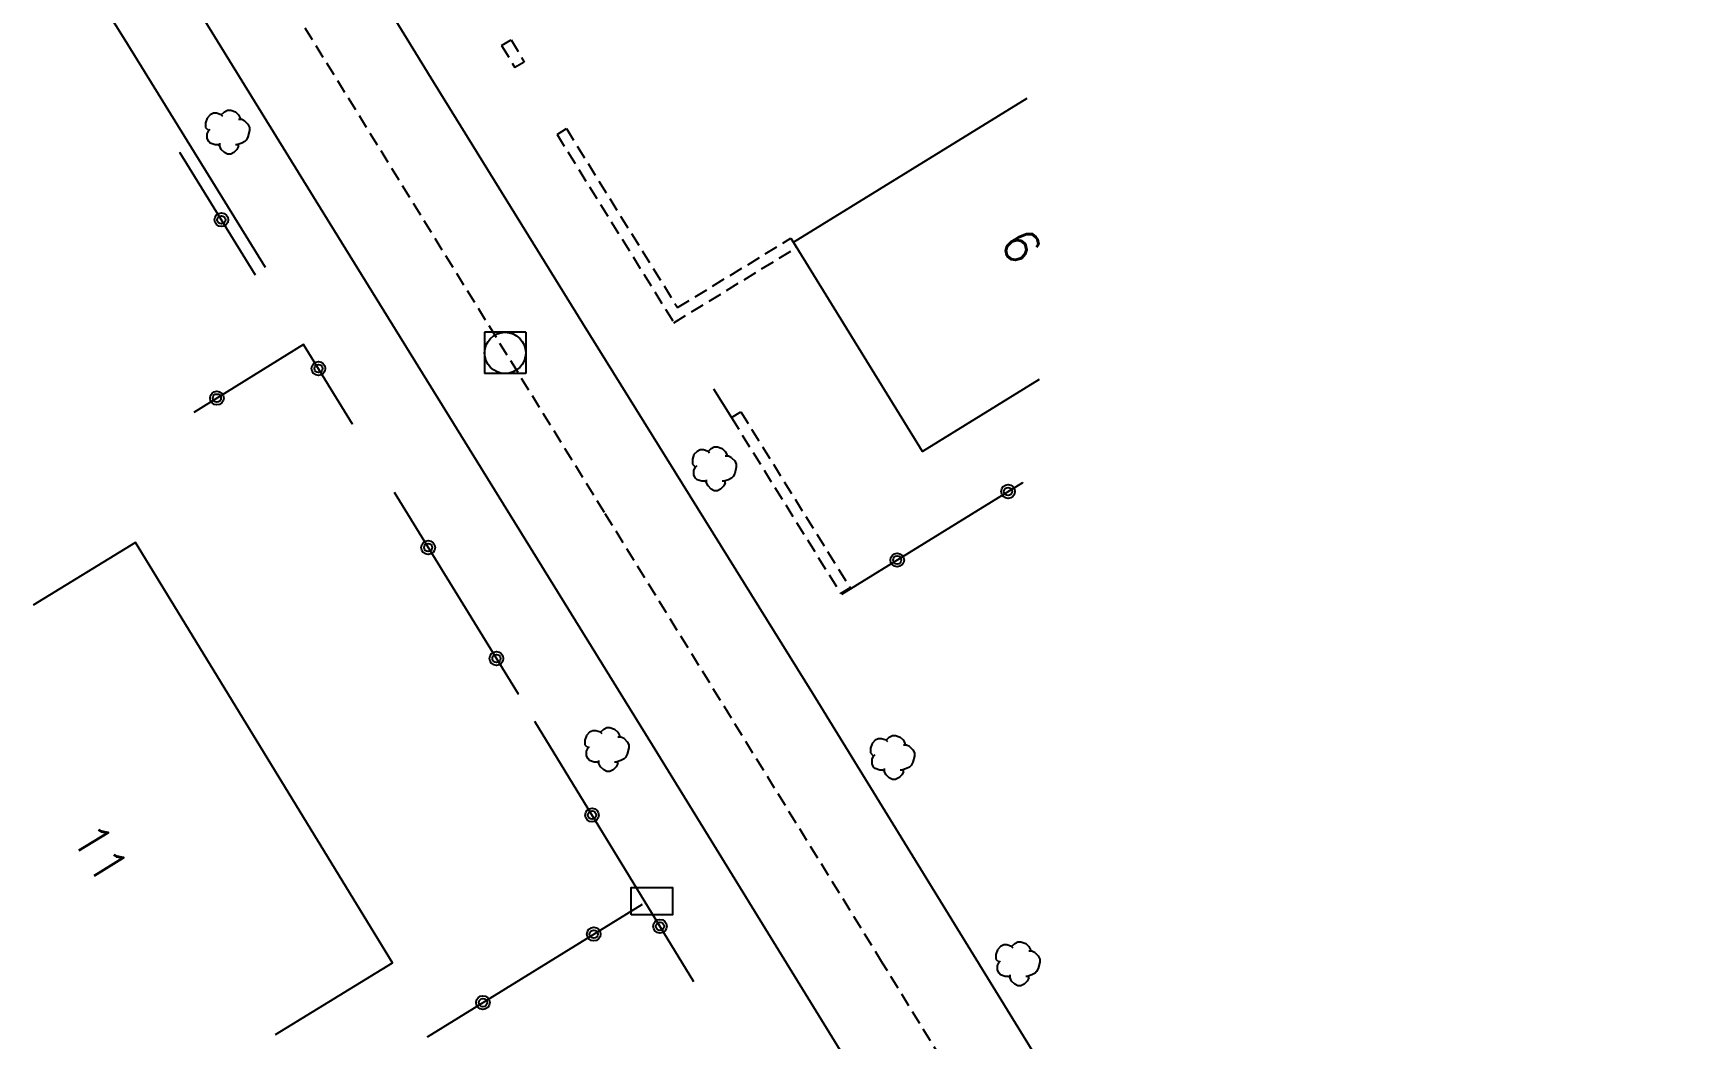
# Model space of a CAD drawing. Header units: millimetres. Extents: x 135000 to 136000, y 129211 to 130000.
# Drawn here: x 135000.2 to 135060.5, y 129698.7 to 129735.4 of the extents above; entities that cross this region are included whole.
import ezdxf
from ezdxf.enums import TextEntityAlignment as Align

# ---------------------------------------------------------------- set-up
doc = ezdxf.new("R2010")
doc.units = ezdxf.units.MM
doc.linetypes.add('DASHED', pattern=[0.75, 0.5, -0.25])
doc.layers.get('0').update_dxf_attribs({"linetype": 'CONTINUOUS'})
for name, color, linetype in [('W0001', 6, 'DASHED'), ('W0008', 7, 'CONTINUOUS'), ('W0100', 7, 'CONTINUOUS'), ('W0105', 7, 'CONTINUOUS'), ('W0112', 1, 'DASHED'), ('W0300', 7, 'CONTINUOUS'), ('W0322', 7, 'CONTINUOUS'), ('W0420', 7, 'CONTINUOUS'), ('W0991', 7, 'CONTINUOUS'), ('W1102', 7, 'CONTINUOUS'), ('W1471', 7, 'CONTINUOUS')]:
    doc.layers.add(name, color=color, linetype=linetype)
doc.styles.get("Standard").update_dxf_attribs({"font": 'romans.shx', "width": 0.85})

# ---------------------------------------------------------------- blocks, each defined once
blk = doc.blocks.new('T1471')
at = {"color": 0, "linetype": 'Continuous', "flags": 128}
blk.add_lwpolyline([(-0.75, -0.5), (-0.75, 0.5), (0.75, 0.5), (0.75, -0.5), (-0.75, -0.5)], dxfattribs=at)
blk = doc.blocks.new('T300')
for p, q in [((-0.686, 0.629), (-0.8, 0.514)), ((-0.571, 0.686), (-0.686, 0.629)), ((-0.457, 0.686), (-0.571, 0.686)), ((-0.286, 0.629), (-0.457, 0.686)), ((-0.286, 0.629), (-0.171, 0.743)), ((-0.229, 0.571), (-0.286, 0.629)), ((-0.171, 0.743), (-0.057, 0.8)), ((-0.057, 0.8), (0.057, 0.8)), ((0.057, 0.8), (0.229, 0.743)), ((0.229, 0.743), (0.343, 0.629)), ((0.343, 0.629), (0.4, 0.514)), ((-0.8, 0.514), (-0.857, 0.343)), ((-0.857, 0.343), (-0.857, 0.171)), ((-0.857, 0.171), (-0.743, 0.057)), ((-0.8, -0.057), (-0.743, 0.057)), ((-0.743, 0.057), (-0.686, 0.114)), ((0.457, 0.457), (0.343, 0.457)), ((0.4, 0.514), (0.4, 0.457)), ((0.571, 0.4), (0.457, 0.457)), ((0.571, 0.4), (0.686, 0.286)), ((0.686, 0.286), (0.743, 0.171)), ((0.743, 0.057), (0.686, -0.171)), ((0.743, 0.171), (0.743, 0.057)), ((-0.8, -0.171), (-0.8, -0.057)), ((-0.8, -0.229), (-0.8, -0.171)), ((-0.743, -0.343), (-0.8, -0.229)), ((-0.686, -0.4), (-0.743, -0.343)), ((-0.514, -0.457), (-0.686, -0.4)), ((-0.4, -0.457), (-0.514, -0.457)), ((-0.4, -0.457), (-0.343, -0.457)), ((-0.343, -0.457), (-0.343, -0.4)), ((-0.343, -0.514), (-0.343, -0.457)), ((-0.286, -0.629), (-0.343, -0.514)), ((0.286, -0.457), (0.229, -0.457)), ((0.457, -0.4), (0.286, -0.457)), ((0.343, -0.514), (0.286, -0.629)), ((0.343, -0.514), (0.343, -0.457)), ((0.571, -0.343), (0.457, -0.4)), ((0.629, -0.286), (0.571, -0.343)), ((0.686, -0.171), (0.629, -0.286)), ((-0.171, -0.743), (-0.286, -0.629)), ((-0.057, -0.8), (-0.171, -0.743)), ((0.057, -0.8), (-0.057, -0.8)), ((0.171, -0.743), (0.057, -0.8)), ((0.229, -0.686), (0.171, -0.743)), ((0.286, -0.629), (0.229, -0.686))]:
    blk.add_line(p, q)
blk = doc.blocks.new('T420')
for p, q in [((0.75, 0.75), (-0.75, 0.75)), ((-0.75, 0.75), (-0.75, -0.75)), ((0.75, 0.75), (0.75, -0.75)), ((0.75, -0.75), (-0.75, -0.75))]:
    blk.add_line(p, q)
blk.add_ellipse((0, 0), major_axis=(-0.53, 0.53), ratio=1, start_param=3.926991, end_param=10.210176)
blk = doc.blocks.new('t322o')
at = {"color": 0, "linetype": 'Continuous'}
for radius in [0.25, 0.15]:
    blk.add_circle((0, 0), radius, dxfattribs=at)

msp = doc.modelspace()

# ---------------------------------------------------------------- linework, layer by layer
at = {"layer": 'W0001'}
msp.add_lwpolyline([(135195.041, 129595.942), (135184.012, 129594.013), (135164.114, 129591.496), (135153.09, 129590.964), (135143.643, 129591.582), (135135.473, 129592.832), (135124.961, 129595.46), (135112.846, 129600.134), (135104.069, 129604.805), (135097.513, 129608.919), (135087.508, 129617.032), (135081.238, 129623.366), (135074.346, 129631.758), (135069.284, 129639.57), (135062.102, 129651.201), (135053.755, 129664.747), (135043.494, 129681.404), (135031.134, 129701.482), (135020.994, 129717.902), (135009.515, 129736.472), (135003.841, 129745.704)], dxfattribs=at)
at = {"layer": 'W0008'}
for points in [[(135112.602, 129603.547), (135109.526, 129605.14), (135106.353, 129606.888), (135101.638, 129609.722), (135096.623, 129613.13), (135091.168, 129617.643), (135086.052, 129622.555), (135084.671, 129623.937), (135083.446, 129625.355), (135080.819, 129628.337), (135078.816, 129630.779), (135076.839, 129633.37), (135074.32, 129637.123), (135066.414, 129649.887), (135057.039, 129665.106), (135054.729, 129668.876), (135039.723, 129693.203), (135028.594, 129711.304), (135020.202, 129724.797), (135014.772, 129733.582), (135006.445, 129747.148)], [(135113.043, 129596.758), (135110.38, 129597.998), (135106.196, 129600.167), (135100.932, 129603.178), (135095.835, 129606.443), (135090.175, 129610.672), (135084.852, 129615.395), (135081.25, 129618.958), (135080.829, 129619.417), (135077.81, 129622.699), (135074.773, 129626.255), (135072.101, 129629.78), (135069.263, 129633.98), (135066.846, 129637.818), (135060.358, 129648.348), (135049.793, 129665.484), (135036.616, 129686.878), (135022.748, 129709.425), (135010.73, 129728.834), (135001.237, 129744.261)]]:
    msp.add_lwpolyline(points, dxfattribs=at)
at = {"layer": 'W0100'}
for points in [[(135032.14, 129730.383), (135032.14, 129730.383), (135032.14, 129730.383), (135032.14, 129730.383), (135032.14, 129730.383), (135032.14, 129730.383), (135032.14, 129730.383), (135032.14, 129730.383), (135032.14, 129730.383), (135032.14, 129730.383), (135032.14, 129730.383), (135032.14, 129730.383), (135032.14, 129730.383), (135032.14, 129730.383), (135032.14, 129730.383), (135032.14, 129730.383), (135032.14, 129730.383), (135032.14, 129730.383), (135032.14, 129730.383), (135032.14, 129730.383), (135032.14, 129730.383), (135032.14, 129730.383), (135032.14, 129730.383), (135032.14, 129730.383), (135032.14, 129730.383), (135032.14, 129730.383), (135032.14, 129730.383), (135032.14, 129730.383), (135032.14, 129730.383), (135032.14, 129730.383), (135032.14, 129730.383), (135032.14, 129730.383), (135032.14, 129730.383), (135032.14, 129730.383), (135032.14, 129730.383), (135032.14, 129730.383), (135032.14, 129730.383), (135032.14, 129730.383), (135032.14, 129730.383), (135032.14, 129730.383), (135032.14, 129730.383), (135032.14, 129730.383), (135032.14, 129730.383), (135032.14, 129730.383), (135032.14, 129730.383), (135032.14, 129730.383), (135032.14, 129730.383), (135032.14, 129730.383), (135032.14, 129730.383), (135032.14, 129730.383), (135032.14, 129730.383), (135032.14, 129730.383), (135032.14, 129730.383), (135032.14, 129730.383), (135032.14, 129730.383), (135032.14, 129730.383), (135032.14, 129730.383), (135032.14, 129730.383), (135032.14, 129730.383), (135032.14, 129730.383), (135032.14, 129730.383)], [(135036.839, 129722.753), (135032.581, 129720.131), (135027.883, 129727.762)], [(135009, 129698.879), (135013.265, 129701.489), (135003.887, 129716.815), (135000.16, 129714.534)]]:
    msp.add_lwpolyline(points, dxfattribs=at)
at = {"layer": 'W0105'}
msp.add_line((135024.962, 129722.407), (135025.621, 129721.366), dxfattribs=at)
msp.add_lwpolyline([(135008.631, 129726.835), (135003.618, 129734.956), (135001.602, 129738.202)], dxfattribs=at)
at = {"layer": 'W0112'}
for points in [[(135017.243, 129734.927), (135017.587, 129735.131), (135018.067, 129734.324), (135017.723, 129734.12), (135017.723, 129734.12), (135017.723, 129734.12), (135017.723, 129734.12), (135017.723, 129734.12), (135017.723, 129734.12), (135017.723, 129734.12), (135017.723, 129734.12), (135017.723, 129734.12), (135017.723, 129734.12), (135017.723, 129734.12), (135017.723, 129734.12), (135017.723, 129734.12), (135017.723, 129734.12), (135017.723, 129734.12), (135017.723, 129734.12), (135017.723, 129734.12), (135017.723, 129734.12), (135017.723, 129734.12), (135017.723, 129734.12), (135017.723, 129734.12), (135017.723, 129734.12), (135017.723, 129734.12), (135017.723, 129734.12), (135017.723, 129734.12), (135017.723, 129734.12), (135017.723, 129734.12), (135017.723, 129734.12), (135017.723, 129734.12), (135017.723, 129734.12), (135017.723, 129734.12), (135017.723, 129734.12), (135017.723, 129734.12), (135017.723, 129734.12), (135017.723, 129734.12), (135017.723, 129734.12), (135017.723, 129734.12), (135017.723, 129734.12), (135017.723, 129734.12), (135017.723, 129734.12), (135017.723, 129734.12), (135017.723, 129734.12), (135017.723, 129734.12), (135017.723, 129734.12), (135017.723, 129734.12), (135017.723, 129734.12), (135017.723, 129734.12), (135017.723, 129734.12), (135017.723, 129734.12), (135017.723, 129734.12), (135017.723, 129734.12), (135017.723, 129734.12), (135017.723, 129734.12), (135017.723, 129734.12), (135017.723, 129734.12), (135017.723, 129734.12), (135017.723, 129734.12), (135017.723, 129734.12), (135017.723, 129734.12), (135017.723, 129734.12), (135017.723, 129734.12), (135017.723, 129734.12), (135017.723, 129734.12), (135017.723, 129734.12), (135017.723, 129734.12), (135017.723, 129734.12), (135017.723, 129734.12), (135017.723, 129734.12), (135017.723, 129734.12), (135017.723, 129734.12), (135017.723, 129734.12), (135017.723, 129734.12), (135017.723, 129734.12), (135017.723, 129734.12), (135017.723, 129734.12), (135017.723, 129734.12), (135017.723, 129734.12), (135017.723, 129734.12), (135017.723, 129734.12), (135017.723, 129734.12), (135017.723, 129734.12), (135017.723, 129734.12), (135017.723, 129734.12), (135017.723, 129734.12), (135017.723, 129734.12), (135017.723, 129734.12), (135017.723, 129734.12), (135017.723, 129734.12), (135017.723, 129734.12), (135017.723, 129734.12), (135017.723, 129734.12), (135017.723, 129734.12), (135017.723, 129734.12), (135017.723, 129734.12), (135017.723, 129734.12), (135017.723, 129734.12), (135017.723, 129734.12), (135017.723, 129734.12), (135017.723, 129734.12), (135017.723, 129734.12), (135017.723, 129734.12), (135017.723, 129734.12), (135017.723, 129734.12), (135017.723, 129734.12), (135017.723, 129734.12), (135017.723, 129734.12), (135017.723, 129734.12), (135017.723, 129734.12), (135017.723, 129734.12), (135017.723, 129734.12), (135017.723, 129734.12), (135017.723, 129734.12), (135017.723, 129734.12), (135017.723, 129734.12), (135017.723, 129734.12), (135017.723, 129734.12), (135017.723, 129734.12)], [(135017.243, 129734.927), (135017.723, 129734.12), (135017.723, 129734.12), (135017.723, 129734.12), (135017.723, 129734.12), (135017.723, 129734.12), (135017.723, 129734.12), (135017.723, 129734.12), (135017.723, 129734.12), (135017.723, 129734.12), (135017.723, 129734.12), (135017.723, 129734.12), (135017.723, 129734.12), (135017.723, 129734.12), (135017.723, 129734.12), (135017.723, 129734.12), (135017.723, 129734.12), (135017.723, 129734.12), (135017.723, 129734.12), (135017.723, 129734.12), (135017.723, 129734.12), (135017.723, 129734.12), (135017.723, 129734.12), (135017.723, 129734.12), (135017.723, 129734.12), (135017.723, 129734.12), (135017.723, 129734.12), (135017.723, 129734.12), (135017.723, 129734.12), (135017.723, 129734.12), (135017.723, 129734.12), (135017.723, 129734.12), (135017.723, 129734.12), (135017.723, 129734.12), (135017.723, 129734.12), (135017.723, 129734.12), (135017.723, 129734.12), (135017.723, 129734.12), (135017.723, 129734.12), (135017.723, 129734.12), (135017.723, 129734.12), (135017.723, 129734.12), (135017.723, 129734.12), (135017.723, 129734.12), (135017.723, 129734.12), (135017.723, 129734.12), (135017.723, 129734.12), (135017.723, 129734.12), (135017.723, 129734.12), (135017.723, 129734.12), (135017.723, 129734.12), (135017.723, 129734.12), (135017.723, 129734.12), (135017.723, 129734.12), (135017.723, 129734.12), (135017.723, 129734.12), (135017.723, 129734.12), (135017.723, 129734.12), (135017.723, 129734.12), (135017.723, 129734.12), (135017.723, 129734.12), (135017.723, 129734.12), (135017.723, 129734.12), (135017.723, 129734.12), (135017.723, 129734.12), (135017.723, 129734.12), (135017.723, 129734.12), (135017.723, 129734.12), (135017.723, 129734.12), (135017.723, 129734.12), (135017.723, 129734.12), (135017.723, 129734.12), (135017.723, 129734.12), (135017.723, 129734.12), (135017.723, 129734.12), (135017.723, 129734.12), (135017.723, 129734.12), (135017.723, 129734.12), (135017.723, 129734.12), (135017.723, 129734.12), (135017.723, 129734.12), (135017.723, 129734.12), (135017.723, 129734.12), (135017.723, 129734.12), (135017.723, 129734.12), (135017.723, 129734.12), (135017.723, 129734.12), (135017.723, 129734.12), (135017.723, 129734.12), (135017.723, 129734.12), (135017.723, 129734.12), (135017.723, 129734.12), (135017.723, 129734.12), (135017.723, 129734.12), (135017.723, 129734.12), (135017.723, 129734.12), (135017.723, 129734.12), (135017.723, 129734.12), (135017.723, 129734.12), (135017.723, 129734.12), (135017.723, 129734.12), (135017.723, 129734.12), (135017.723, 129734.12), (135017.723, 129734.12), (135017.723, 129734.12), (135017.723, 129734.12), (135017.723, 129734.12), (135017.723, 129734.12), (135017.723, 129734.12), (135017.723, 129734.12), (135017.723, 129734.12), (135017.723, 129734.12), (135017.723, 129734.12), (135017.723, 129734.12), (135017.723, 129734.12), (135017.723, 129734.12), (135017.723, 129734.12), (135017.723, 129734.12), (135017.723, 129734.12), (135017.723, 129734.12)], [(135019.261, 129731.684), (135019.601, 129731.896), (135023.654, 129725.372), (135027.786, 129727.9), (135027.994, 129727.559), (135027.994, 129727.559), (135027.994, 129727.559), (135027.994, 129727.559), (135027.994, 129727.559), (135027.994, 129727.559), (135027.994, 129727.559), (135027.994, 129727.559), (135027.994, 129727.559), (135027.994, 129727.559), (135027.994, 129727.559), (135027.994, 129727.559), (135027.994, 129727.559), (135027.994, 129727.559), (135027.994, 129727.559), (135027.994, 129727.559), (135027.994, 129727.559), (135027.994, 129727.559), (135027.994, 129727.559), (135027.994, 129727.559), (135027.994, 129727.559), (135027.994, 129727.559), (135027.994, 129727.559), (135027.994, 129727.559), (135027.994, 129727.559), (135027.994, 129727.559), (135027.994, 129727.559), (135027.994, 129727.559), (135027.994, 129727.559), (135027.994, 129727.559), (135027.994, 129727.559), (135027.994, 129727.559), (135027.994, 129727.559), (135027.994, 129727.559), (135027.994, 129727.559), (135027.994, 129727.559), (135027.994, 129727.559), (135027.994, 129727.559), (135027.994, 129727.559), (135027.994, 129727.559), (135027.994, 129727.559), (135027.994, 129727.559), (135027.994, 129727.559), (135027.994, 129727.559), (135027.994, 129727.559), (135027.994, 129727.559), (135027.994, 129727.559), (135027.994, 129727.559), (135027.994, 129727.559), (135027.994, 129727.559), (135027.994, 129727.559), (135027.994, 129727.559), (135027.994, 129727.559), (135027.994, 129727.559), (135027.994, 129727.559), (135027.994, 129727.559), (135027.994, 129727.559), (135027.994, 129727.559), (135027.994, 129727.559), (135027.994, 129727.559), (135027.994, 129727.559), (135027.994, 129727.559), (135027.994, 129727.559), (135027.994, 129727.559), (135027.994, 129727.559), (135027.994, 129727.559), (135027.994, 129727.559), (135027.994, 129727.559), (135027.994, 129727.559), (135027.994, 129727.559), (135027.994, 129727.559), (135027.994, 129727.559), (135027.994, 129727.559), (135027.994, 129727.559), (135027.994, 129727.559), (135027.994, 129727.559), (135027.994, 129727.559), (135027.994, 129727.559), (135027.994, 129727.559), (135027.994, 129727.559), (135027.994, 129727.559), (135027.994, 129727.559), (135027.994, 129727.559), (135027.994, 129727.559), (135027.994, 129727.559), (135027.994, 129727.559), (135027.994, 129727.559), (135027.994, 129727.559), (135027.994, 129727.559), (135027.994, 129727.559), (135027.994, 129727.559), (135027.994, 129727.559), (135027.994, 129727.559), (135027.994, 129727.559), (135027.994, 129727.559), (135027.994, 129727.559), (135027.994, 129727.559), (135027.994, 129727.559), (135027.994, 129727.559), (135027.994, 129727.559), (135027.994, 129727.559), (135027.994, 129727.559), (135027.994, 129727.559), (135027.994, 129727.559), (135027.994, 129727.559), (135027.994, 129727.559), (135027.994, 129727.559), (135027.994, 129727.559), (135027.994, 129727.559), (135027.994, 129727.559), (135027.994, 129727.559), (135027.994, 129727.559), (135027.994, 129727.559), (135027.994, 129727.559), (135027.994, 129727.559), (135027.994, 129727.559)], [(135019.261, 129731.684), (135023.524, 129724.824), (135027.994, 129727.559), (135027.994, 129727.559), (135027.994, 129727.559), (135027.994, 129727.559), (135027.994, 129727.559), (135027.994, 129727.559), (135027.994, 129727.559), (135027.994, 129727.559), (135027.994, 129727.559), (135027.994, 129727.559), (135027.994, 129727.559), (135027.994, 129727.559), (135027.994, 129727.559), (135027.994, 129727.559), (135027.994, 129727.559), (135027.994, 129727.559), (135027.994, 129727.559), (135027.994, 129727.559), (135027.994, 129727.559), (135027.994, 129727.559), (135027.994, 129727.559), (135027.994, 129727.559), (135027.994, 129727.559), (135027.994, 129727.559), (135027.994, 129727.559), (135027.994, 129727.559), (135027.994, 129727.559), (135027.994, 129727.559), (135027.994, 129727.559), (135027.994, 129727.559), (135027.994, 129727.559), (135027.994, 129727.559), (135027.994, 129727.559), (135027.994, 129727.559), (135027.994, 129727.559), (135027.994, 129727.559), (135027.994, 129727.559), (135027.994, 129727.559), (135027.994, 129727.559), (135027.994, 129727.559), (135027.994, 129727.559), (135027.994, 129727.559), (135027.994, 129727.559), (135027.994, 129727.559), (135027.994, 129727.559), (135027.994, 129727.559), (135027.994, 129727.559), (135027.994, 129727.559), (135027.994, 129727.559), (135027.994, 129727.559), (135027.994, 129727.559), (135027.994, 129727.559), (135027.994, 129727.559), (135027.994, 129727.559), (135027.994, 129727.559), (135027.994, 129727.559), (135027.994, 129727.559), (135027.994, 129727.559), (135027.994, 129727.559), (135027.994, 129727.559), (135027.994, 129727.559), (135027.994, 129727.559), (135027.994, 129727.559), (135027.994, 129727.559), (135027.994, 129727.559), (135027.994, 129727.559), (135027.994, 129727.559), (135027.994, 129727.559), (135027.994, 129727.559), (135027.994, 129727.559), (135027.994, 129727.559), (135027.994, 129727.559), (135027.994, 129727.559), (135027.994, 129727.559), (135027.994, 129727.559), (135027.994, 129727.559), (135027.994, 129727.559), (135027.994, 129727.559), (135027.994, 129727.559), (135027.994, 129727.559), (135027.994, 129727.559), (135027.994, 129727.559), (135027.994, 129727.559), (135027.994, 129727.559), (135027.994, 129727.559), (135027.994, 129727.559), (135027.994, 129727.559), (135027.994, 129727.559), (135027.994, 129727.559), (135027.994, 129727.559), (135027.994, 129727.559), (135027.994, 129727.559), (135027.994, 129727.559), (135027.994, 129727.559), (135027.994, 129727.559), (135027.994, 129727.559), (135027.994, 129727.559), (135027.994, 129727.559), (135027.994, 129727.559), (135027.994, 129727.559), (135027.994, 129727.559), (135027.994, 129727.559), (135027.994, 129727.559), (135027.994, 129727.559), (135027.994, 129727.559), (135027.994, 129727.559), (135027.994, 129727.559), (135027.994, 129727.559), (135027.994, 129727.559), (135027.994, 129727.559), (135027.994, 129727.559), (135027.994, 129727.559), (135027.994, 129727.559), (135027.994, 129727.559), (135027.994, 129727.559), (135027.994, 129727.559), (135027.994, 129727.559), (135027.994, 129727.559)], [(135025.622, 129721.365), (135025.961, 129721.576), (135029.947, 129715.161), (135029.607, 129714.95), (135029.607, 129714.95), (135029.607, 129714.95), (135029.607, 129714.95), (135029.607, 129714.95), (135029.607, 129714.95), (135029.607, 129714.95), (135029.607, 129714.95), (135029.607, 129714.95), (135029.607, 129714.95), (135029.607, 129714.95), (135029.607, 129714.95), (135029.607, 129714.95), (135029.607, 129714.95), (135029.607, 129714.95), (135029.607, 129714.95), (135029.607, 129714.95), (135029.607, 129714.95), (135029.607, 129714.95), (135029.607, 129714.95), (135029.607, 129714.95), (135029.607, 129714.95), (135029.607, 129714.95), (135029.607, 129714.95), (135029.607, 129714.95), (135029.607, 129714.95), (135029.607, 129714.95), (135029.607, 129714.95), (135029.607, 129714.95), (135029.607, 129714.95), (135029.607, 129714.95), (135029.607, 129714.95), (135029.607, 129714.95), (135029.607, 129714.95), (135029.607, 129714.95), (135029.607, 129714.95), (135029.607, 129714.95), (135029.607, 129714.95), (135029.607, 129714.95), (135029.607, 129714.95), (135029.607, 129714.95), (135029.607, 129714.95), (135029.607, 129714.95), (135029.607, 129714.95), (135029.607, 129714.95), (135029.607, 129714.95), (135029.607, 129714.95), (135029.607, 129714.95), (135029.607, 129714.95), (135029.607, 129714.95), (135029.607, 129714.95), (135029.607, 129714.95), (135029.607, 129714.95), (135029.607, 129714.95), (135029.607, 129714.95), (135029.607, 129714.95), (135029.607, 129714.95), (135029.607, 129714.95), (135029.607, 129714.95), (135029.607, 129714.95), (135029.607, 129714.95), (135029.607, 129714.95), (135029.607, 129714.95), (135029.607, 129714.95), (135029.607, 129714.95), (135029.607, 129714.95), (135029.607, 129714.95), (135029.607, 129714.95), (135029.607, 129714.95), (135029.607, 129714.95), (135029.607, 129714.95), (135029.607, 129714.95), (135029.607, 129714.95), (135029.607, 129714.95), (135029.607, 129714.95), (135029.607, 129714.95), (135029.607, 129714.95), (135029.607, 129714.95), (135029.607, 129714.95), (135029.607, 129714.95), (135029.607, 129714.95), (135029.607, 129714.95), (135029.607, 129714.95), (135029.607, 129714.95), (135029.607, 129714.95), (135029.607, 129714.95), (135029.607, 129714.95), (135029.607, 129714.95), (135029.607, 129714.95), (135029.607, 129714.95), (135029.607, 129714.95), (135029.607, 129714.95), (135029.607, 129714.95), (135029.607, 129714.95), (135029.607, 129714.95), (135029.607, 129714.95), (135029.607, 129714.95), (135029.607, 129714.95), (135029.607, 129714.95), (135029.607, 129714.95), (135029.607, 129714.95), (135029.607, 129714.95), (135029.607, 129714.95), (135029.607, 129714.95), (135029.607, 129714.95), (135029.607, 129714.95), (135029.607, 129714.95), (135029.607, 129714.95), (135029.607, 129714.95), (135029.607, 129714.95), (135029.607, 129714.95), (135029.607, 129714.95), (135029.607, 129714.95), (135029.607, 129714.95), (135029.607, 129714.95), (135029.607, 129714.95), (135029.607, 129714.95)], [(135025.622, 129721.365), (135029.607, 129714.95), (135029.607, 129714.95), (135029.607, 129714.95), (135029.607, 129714.95), (135029.607, 129714.95), (135029.607, 129714.95), (135029.607, 129714.95), (135029.607, 129714.95), (135029.607, 129714.95), (135029.607, 129714.95), (135029.607, 129714.95), (135029.607, 129714.95), (135029.607, 129714.95), (135029.607, 129714.95), (135029.607, 129714.95), (135029.607, 129714.95), (135029.607, 129714.95), (135029.607, 129714.95), (135029.607, 129714.95), (135029.607, 129714.95), (135029.607, 129714.95), (135029.607, 129714.95), (135029.607, 129714.95), (135029.607, 129714.95), (135029.607, 129714.95), (135029.607, 129714.95), (135029.607, 129714.95), (135029.607, 129714.95), (135029.607, 129714.95), (135029.607, 129714.95), (135029.607, 129714.95), (135029.607, 129714.95), (135029.607, 129714.95), (135029.607, 129714.95), (135029.607, 129714.95), (135029.607, 129714.95), (135029.607, 129714.95), (135029.607, 129714.95), (135029.607, 129714.95), (135029.607, 129714.95), (135029.607, 129714.95), (135029.607, 129714.95), (135029.607, 129714.95), (135029.607, 129714.95), (135029.607, 129714.95), (135029.607, 129714.95), (135029.607, 129714.95), (135029.607, 129714.95), (135029.607, 129714.95), (135029.607, 129714.95), (135029.607, 129714.95), (135029.607, 129714.95), (135029.607, 129714.95), (135029.607, 129714.95), (135029.607, 129714.95), (135029.607, 129714.95), (135029.607, 129714.95), (135029.607, 129714.95), (135029.607, 129714.95), (135029.607, 129714.95), (135029.607, 129714.95), (135029.607, 129714.95), (135029.607, 129714.95), (135029.607, 129714.95), (135029.607, 129714.95), (135029.607, 129714.95), (135029.607, 129714.95), (135029.607, 129714.95), (135029.607, 129714.95), (135029.607, 129714.95), (135029.607, 129714.95), (135029.607, 129714.95), (135029.607, 129714.95), (135029.607, 129714.95), (135029.607, 129714.95), (135029.607, 129714.95), (135029.607, 129714.95), (135029.607, 129714.95), (135029.607, 129714.95), (135029.607, 129714.95), (135029.607, 129714.95), (135029.607, 129714.95), (135029.607, 129714.95), (135029.607, 129714.95), (135029.607, 129714.95), (135029.607, 129714.95), (135029.607, 129714.95), (135029.607, 129714.95), (135029.607, 129714.95), (135029.607, 129714.95), (135029.607, 129714.95), (135029.607, 129714.95), (135029.607, 129714.95), (135029.607, 129714.95), (135029.607, 129714.95), (135029.607, 129714.95), (135029.607, 129714.95), (135029.607, 129714.95), (135029.607, 129714.95), (135029.607, 129714.95), (135029.607, 129714.95), (135029.607, 129714.95), (135029.607, 129714.95), (135029.607, 129714.95), (135029.607, 129714.95), (135029.607, 129714.95), (135029.607, 129714.95), (135029.607, 129714.95), (135029.607, 129714.95), (135029.607, 129714.95), (135029.607, 129714.95), (135029.607, 129714.95), (135029.607, 129714.95), (135029.607, 129714.95), (135029.607, 129714.95), (135029.607, 129714.95), (135029.607, 129714.95), (135029.607, 129714.95), (135029.607, 129714.95)]]:
    msp.add_lwpolyline(points, dxfattribs=at)
at = {"layer": 'W0322'}
for points in [[(135008.268, 129726.55), (135005.515, 129731.027), (135005.515, 129731.027), (135005.515, 129731.027), (135005.515, 129731.027), (135005.515, 129731.027), (135005.515, 129731.027), (135005.515, 129731.027), (135005.515, 129731.027), (135005.515, 129731.027), (135005.515, 129731.027), (135005.515, 129731.027), (135005.515, 129731.027), (135005.515, 129731.027), (135005.515, 129731.027), (135005.515, 129731.027), (135005.515, 129731.027), (135005.515, 129731.027), (135005.515, 129731.027), (135005.515, 129731.027), (135005.515, 129731.027), (135005.515, 129731.027), (135005.515, 129731.027), (135005.515, 129731.027), (135005.515, 129731.027), (135005.515, 129731.027), (135005.515, 129731.027), (135005.515, 129731.027), (135005.515, 129731.027), (135005.515, 129731.027), (135005.515, 129731.027), (135005.515, 129731.027), (135005.515, 129731.027), (135005.515, 129731.027), (135005.515, 129731.027), (135005.515, 129731.027), (135005.515, 129731.027), (135005.515, 129731.027), (135005.515, 129731.027), (135005.515, 129731.027), (135005.515, 129731.027), (135005.515, 129731.027), (135005.515, 129731.027), (135005.515, 129731.027), (135005.515, 129731.027), (135005.515, 129731.027), (135005.515, 129731.027), (135005.515, 129731.027), (135005.515, 129731.027), (135005.515, 129731.027), (135005.515, 129731.027), (135005.515, 129731.027), (135005.515, 129731.027), (135005.515, 129731.027), (135005.515, 129731.027), (135005.515, 129731.027), (135005.515, 129731.027), (135005.515, 129731.027), (135005.515, 129731.027), (135005.515, 129731.027), (135005.515, 129731.027), (135005.515, 129731.027), (135005.515, 129731.027), (135005.515, 129731.027), (135005.515, 129731.027), (135005.515, 129731.027), (135005.515, 129731.027), (135005.515, 129731.027), (135005.515, 129731.027), (135005.515, 129731.027), (135005.515, 129731.027), (135005.515, 129731.027), (135005.515, 129731.027), (135005.515, 129731.027), (135005.515, 129731.027), (135005.515, 129731.027), (135005.515, 129731.027), (135005.515, 129731.027), (135005.515, 129731.027), (135005.515, 129731.027), (135005.515, 129731.027), (135005.515, 129731.027), (135005.515, 129731.027), (135005.515, 129731.027), (135005.515, 129731.027), (135005.515, 129731.027), (135005.515, 129731.027), (135005.515, 129731.027), (135005.515, 129731.027), (135005.515, 129731.027), (135005.515, 129731.027), (135005.515, 129731.027), (135005.515, 129731.027), (135005.515, 129731.027), (135005.515, 129731.027), (135005.515, 129731.027), (135005.515, 129731.027), (135005.515, 129731.027), (135005.515, 129731.027), (135005.515, 129731.027), (135005.515, 129731.027)], [(135005.515, 129731.027), (135005.515, 129731.027), (135005.515, 129731.027), (135005.515, 129731.027), (135005.515, 129731.027), (135005.515, 129731.027), (135005.515, 129731.027), (135005.515, 129731.027), (135005.515, 129731.027), (135005.515, 129731.027), (135005.515, 129731.027), (135005.515, 129731.027), (135005.515, 129731.027), (135005.515, 129731.027), (135005.515, 129731.027), (135005.515, 129731.027), (135005.515, 129731.027), (135005.515, 129731.027), (135005.515, 129731.027), (135005.515, 129731.027)], [(135011.808, 129721.13), (135011.808, 129721.13), (135011.808, 129721.13), (135011.808, 129721.13), (135011.808, 129721.13), (135011.808, 129721.13), (135011.808, 129721.13), (135011.808, 129721.13), (135011.808, 129721.13), (135011.808, 129721.13), (135011.808, 129721.13), (135011.808, 129721.13), (135011.808, 129721.13), (135011.808, 129721.13), (135011.808, 129721.13), (135011.808, 129721.13), (135011.808, 129721.13), (135011.808, 129721.13), (135010.024, 129724.03), (135006.017, 129721.553)], [(135011.808, 129721.13), (135011.808, 129721.13), (135011.808, 129721.13), (135011.808, 129721.13), (135011.808, 129721.13), (135011.808, 129721.13), (135011.808, 129721.13), (135011.808, 129721.13), (135011.808, 129721.13), (135011.808, 129721.13), (135011.808, 129721.13), (135011.808, 129721.13), (135011.808, 129721.13), (135011.808, 129721.13), (135011.808, 129721.13), (135011.808, 129721.13), (135011.808, 129721.13), (135011.808, 129721.13), (135011.808, 129721.13), (135011.808, 129721.13), (135011.808, 129721.13), (135011.808, 129721.13), (135011.808, 129721.13), (135011.808, 129721.13), (135011.808, 129721.13), (135011.808, 129721.13), (135011.808, 129721.13), (135011.808, 129721.13), (135011.808, 129721.13), (135011.808, 129721.13), (135011.808, 129721.13), (135011.808, 129721.13), (135011.808, 129721.13), (135011.808, 129721.13), (135011.808, 129721.13), (135011.808, 129721.13), (135011.808, 129721.13), (135011.808, 129721.13), (135011.808, 129721.13), (135011.808, 129721.13), (135011.808, 129721.13), (135011.808, 129721.13), (135011.808, 129721.13), (135011.808, 129721.13), (135011.808, 129721.13), (135011.808, 129721.13), (135011.808, 129721.13), (135011.808, 129721.13), (135011.808, 129721.13), (135011.808, 129721.13), (135011.808, 129721.13), (135011.808, 129721.13), (135011.808, 129721.13), (135011.808, 129721.13), (135011.808, 129721.13), (135011.808, 129721.13), (135011.808, 129721.13), (135011.808, 129721.13), (135011.808, 129721.13), (135011.808, 129721.13), (135011.808, 129721.13), (135011.808, 129721.13), (135011.808, 129721.13), (135011.808, 129721.13), (135011.808, 129721.13), (135011.808, 129721.13), (135011.808, 129721.13), (135011.808, 129721.13), (135011.808, 129721.13), (135011.808, 129721.13), (135011.808, 129721.13), (135011.808, 129721.13), (135011.808, 129721.13), (135011.808, 129721.13), (135011.808, 129721.13), (135011.808, 129721.13), (135011.808, 129721.13), (135011.808, 129721.13), (135011.808, 129721.13), (135011.808, 129721.13), (135011.808, 129721.13), (135011.808, 129721.13), (135011.808, 129721.13), (135011.808, 129721.13), (135011.808, 129721.13), (135011.808, 129721.13), (135011.808, 129721.13), (135011.808, 129721.13), (135011.808, 129721.13), (135011.808, 129721.13), (135011.808, 129721.13), (135011.808, 129721.13), (135011.808, 129721.13), (135011.808, 129721.13), (135011.808, 129721.13), (135011.808, 129721.13), (135011.808, 129721.13), (135011.808, 129721.13), (135011.808, 129721.13), (135011.808, 129721.13), (135011.808, 129721.13)], [(135029.644, 129714.926), (135036.242, 129719.003), (135036.242, 129719.003), (135036.242, 129719.003), (135036.242, 129719.003), (135036.242, 129719.003), (135036.242, 129719.003), (135036.242, 129719.003), (135036.242, 129719.003), (135036.242, 129719.003), (135036.242, 129719.003), (135036.242, 129719.003), (135036.242, 129719.003), (135036.242, 129719.003), (135036.242, 129719.003), (135036.242, 129719.003), (135036.242, 129719.003), (135036.242, 129719.003), (135036.242, 129719.003), (135036.242, 129719.003), (135036.242, 129719.003), (135036.242, 129719.003), (135036.242, 129719.003), (135036.242, 129719.003), (135036.242, 129719.003), (135036.242, 129719.003), (135036.242, 129719.003), (135036.242, 129719.003), (135036.242, 129719.003), (135036.242, 129719.003), (135036.242, 129719.003), (135036.242, 129719.003), (135036.242, 129719.003), (135036.242, 129719.003), (135036.242, 129719.003), (135036.242, 129719.003), (135036.242, 129719.003), (135036.242, 129719.003), (135036.242, 129719.003), (135036.242, 129719.003), (135036.242, 129719.003), (135036.242, 129719.003), (135036.242, 129719.003), (135036.242, 129719.003), (135036.242, 129719.003), (135036.242, 129719.003), (135036.242, 129719.003), (135036.242, 129719.003), (135036.242, 129719.003), (135036.242, 129719.003), (135036.242, 129719.003), (135036.242, 129719.003), (135036.242, 129719.003), (135036.242, 129719.003), (135036.242, 129719.003), (135036.242, 129719.003), (135036.242, 129719.003), (135036.242, 129719.003), (135036.242, 129719.003), (135036.242, 129719.003), (135036.242, 129719.003), (135036.242, 129719.003), (135036.242, 129719.003), (135036.242, 129719.003), (135036.242, 129719.003), (135036.242, 129719.003), (135036.242, 129719.003), (135036.242, 129719.003), (135036.242, 129719.003), (135036.242, 129719.003), (135036.242, 129719.003), (135036.242, 129719.003), (135036.242, 129719.003), (135036.242, 129719.003), (135036.242, 129719.003), (135036.242, 129719.003), (135036.242, 129719.003), (135036.242, 129719.003), (135036.242, 129719.003), (135036.242, 129719.003), (135036.242, 129719.003), (135036.242, 129719.003), (135036.242, 129719.003), (135036.242, 129719.003), (135036.242, 129719.003), (135036.242, 129719.003), (135036.242, 129719.003), (135036.242, 129719.003), (135036.242, 129719.003), (135036.242, 129719.003), (135036.242, 129719.003), (135036.242, 129719.003), (135036.242, 129719.003), (135036.242, 129719.003), (135036.242, 129719.003), (135036.242, 129719.003), (135036.242, 129719.003), (135036.242, 129719.003), (135036.242, 129719.003), (135036.242, 129719.003), (135036.242, 129719.003)], [(135036.242, 129719.003), (135036.242, 129719.003), (135036.242, 129719.003), (135036.242, 129719.003), (135036.242, 129719.003), (135036.242, 129719.003), (135036.242, 129719.003), (135036.242, 129719.003), (135036.242, 129719.003), (135036.242, 129719.003), (135036.242, 129719.003), (135036.242, 129719.003), (135036.242, 129719.003), (135036.242, 129719.003), (135036.242, 129719.003), (135036.242, 129719.003), (135036.242, 129719.003), (135036.242, 129719.003), (135036.242, 129719.003), (135036.242, 129719.003)], [(135013.318, 129718.652), (135017.849, 129711.291), (135017.849, 129711.291), (135017.849, 129711.291), (135017.849, 129711.291), (135017.849, 129711.291), (135017.849, 129711.291), (135017.849, 129711.291), (135017.849, 129711.291), (135017.849, 129711.291), (135017.849, 129711.291), (135017.849, 129711.291), (135017.849, 129711.291), (135017.849, 129711.291), (135017.849, 129711.291), (135017.849, 129711.291), (135017.849, 129711.291), (135017.849, 129711.291), (135017.849, 129711.291), (135017.849, 129711.291), (135017.849, 129711.291), (135017.849, 129711.291), (135017.849, 129711.291), (135017.849, 129711.291), (135017.849, 129711.291), (135017.849, 129711.291), (135017.849, 129711.291), (135017.849, 129711.291), (135017.849, 129711.291), (135017.849, 129711.291), (135017.849, 129711.291), (135017.849, 129711.291), (135017.849, 129711.291), (135017.849, 129711.291), (135017.849, 129711.291), (135017.849, 129711.291), (135017.849, 129711.291), (135017.849, 129711.291), (135017.849, 129711.291), (135017.849, 129711.291), (135017.849, 129711.291), (135017.849, 129711.291), (135017.849, 129711.291), (135017.849, 129711.291), (135017.849, 129711.291), (135017.849, 129711.291), (135017.849, 129711.291), (135017.849, 129711.291), (135017.849, 129711.291), (135017.849, 129711.291), (135017.849, 129711.291), (135017.849, 129711.291), (135017.849, 129711.291), (135017.849, 129711.291), (135017.849, 129711.291), (135017.849, 129711.291), (135017.849, 129711.291), (135017.849, 129711.291), (135017.849, 129711.291), (135017.849, 129711.291), (135017.849, 129711.291), (135017.849, 129711.291), (135017.849, 129711.291), (135017.849, 129711.291), (135017.849, 129711.291), (135017.849, 129711.291), (135017.849, 129711.291), (135017.849, 129711.291), (135017.849, 129711.291), (135017.849, 129711.291), (135017.849, 129711.291), (135017.849, 129711.291), (135017.849, 129711.291), (135017.849, 129711.291), (135017.849, 129711.291), (135017.849, 129711.291), (135017.849, 129711.291), (135017.849, 129711.291), (135017.849, 129711.291), (135017.849, 129711.291), (135017.849, 129711.291), (135017.849, 129711.291), (135017.849, 129711.291), (135017.849, 129711.291), (135017.849, 129711.291), (135017.849, 129711.291), (135017.849, 129711.291), (135017.849, 129711.291), (135017.849, 129711.291), (135017.849, 129711.291), (135017.849, 129711.291), (135017.849, 129711.291), (135017.849, 129711.291), (135017.849, 129711.291), (135017.849, 129711.291), (135017.849, 129711.291), (135017.849, 129711.291), (135017.849, 129711.291), (135017.849, 129711.291), (135017.849, 129711.291), (135017.849, 129711.291)], [(135017.849, 129711.291), (135017.849, 129711.291), (135017.849, 129711.291), (135017.849, 129711.291), (135017.849, 129711.291), (135017.849, 129711.291), (135017.849, 129711.291), (135017.849, 129711.291), (135017.849, 129711.291), (135017.849, 129711.291), (135017.849, 129711.291), (135017.849, 129711.291), (135017.849, 129711.291), (135017.849, 129711.291), (135017.849, 129711.291), (135017.849, 129711.291), (135017.849, 129711.291), (135017.849, 129711.291), (135017.849, 129711.291), (135017.849, 129711.291)], [(135024.255, 129700.799), (135018.447, 129710.294), (135018.447, 129710.294), (135018.447, 129710.294), (135018.447, 129710.294), (135018.447, 129710.294), (135018.447, 129710.294), (135018.447, 129710.294), (135018.447, 129710.294), (135018.447, 129710.294), (135018.447, 129710.294), (135018.447, 129710.294), (135018.447, 129710.294), (135018.447, 129710.294), (135018.447, 129710.294), (135018.447, 129710.294), (135018.447, 129710.294), (135018.447, 129710.294), (135018.447, 129710.294), (135018.447, 129710.294), (135018.447, 129710.294), (135018.447, 129710.294), (135018.447, 129710.294), (135018.447, 129710.294), (135018.447, 129710.294), (135018.447, 129710.294), (135018.447, 129710.294), (135018.447, 129710.294), (135018.447, 129710.294), (135018.447, 129710.294), (135018.447, 129710.294), (135018.447, 129710.294), (135018.447, 129710.294), (135018.447, 129710.294), (135018.447, 129710.294), (135018.447, 129710.294), (135018.447, 129710.294), (135018.447, 129710.294), (135018.447, 129710.294), (135018.447, 129710.294), (135018.447, 129710.294), (135018.447, 129710.294), (135018.447, 129710.294), (135018.447, 129710.294), (135018.447, 129710.294), (135018.447, 129710.294), (135018.447, 129710.294), (135018.447, 129710.294), (135018.447, 129710.294), (135018.447, 129710.294), (135018.447, 129710.294), (135018.447, 129710.294), (135018.447, 129710.294), (135018.447, 129710.294), (135018.447, 129710.294), (135018.447, 129710.294), (135018.447, 129710.294), (135018.447, 129710.294), (135018.447, 129710.294), (135018.447, 129710.294), (135018.447, 129710.294), (135018.447, 129710.294), (135018.447, 129710.294), (135018.447, 129710.294), (135018.447, 129710.294), (135018.447, 129710.294), (135018.447, 129710.294), (135018.447, 129710.294), (135018.447, 129710.294), (135018.447, 129710.294), (135018.447, 129710.294), (135018.447, 129710.294), (135018.447, 129710.294), (135018.447, 129710.294), (135018.447, 129710.294), (135018.447, 129710.294), (135018.447, 129710.294), (135018.447, 129710.294), (135018.447, 129710.294), (135018.447, 129710.294), (135018.447, 129710.294), (135018.447, 129710.294), (135018.447, 129710.294), (135018.447, 129710.294), (135018.447, 129710.294), (135018.447, 129710.294), (135018.447, 129710.294), (135018.447, 129710.294), (135018.447, 129710.294), (135018.447, 129710.294), (135018.447, 129710.294), (135018.447, 129710.294), (135018.447, 129710.294), (135018.447, 129710.294), (135018.447, 129710.294), (135018.447, 129710.294), (135018.447, 129710.294), (135018.447, 129710.294), (135018.447, 129710.294), (135018.447, 129710.294), (135018.447, 129710.294)], [(135018.447, 129710.294), (135018.447, 129710.294), (135018.447, 129710.294), (135018.447, 129710.294), (135018.447, 129710.294), (135018.447, 129710.294), (135018.447, 129710.294), (135018.447, 129710.294), (135018.447, 129710.294), (135018.447, 129710.294), (135018.447, 129710.294), (135018.447, 129710.294), (135018.447, 129710.294), (135018.447, 129710.294), (135018.447, 129710.294), (135018.447, 129710.294), (135018.447, 129710.294), (135018.447, 129710.294), (135018.447, 129710.294), (135018.447, 129710.294)], [(135014.539, 129698.796), (135014.539, 129698.796), (135014.539, 129698.796), (135014.539, 129698.796), (135014.539, 129698.796), (135014.539, 129698.796), (135014.539, 129698.796), (135014.539, 129698.796), (135014.539, 129698.796), (135014.539, 129698.796), (135014.539, 129698.796), (135014.539, 129698.796), (135014.539, 129698.796), (135014.539, 129698.796), (135014.539, 129698.796), (135014.539, 129698.796), (135014.539, 129698.796), (135014.539, 129698.796), (135014.539, 129698.796), (135022.374, 129703.634)], [(135014.539, 129698.796), (135014.539, 129698.796), (135014.539, 129698.796), (135014.539, 129698.796), (135014.539, 129698.796), (135014.539, 129698.796), (135014.539, 129698.796), (135014.539, 129698.796), (135014.539, 129698.796), (135014.539, 129698.796), (135014.539, 129698.796), (135014.539, 129698.796), (135014.539, 129698.796), (135014.539, 129698.796), (135014.539, 129698.796), (135014.539, 129698.796), (135014.539, 129698.796), (135014.539, 129698.796), (135014.539, 129698.796), (135014.539, 129698.796), (135014.539, 129698.796), (135014.539, 129698.796), (135014.539, 129698.796), (135014.539, 129698.796), (135014.539, 129698.796), (135014.539, 129698.796), (135014.539, 129698.796), (135014.539, 129698.796), (135014.539, 129698.796), (135014.539, 129698.796), (135014.539, 129698.796), (135014.539, 129698.796), (135014.539, 129698.796), (135014.539, 129698.796), (135014.539, 129698.796), (135014.539, 129698.796), (135014.539, 129698.796), (135014.539, 129698.796), (135014.539, 129698.796), (135014.539, 129698.796), (135014.539, 129698.796), (135014.539, 129698.796), (135014.539, 129698.796), (135014.539, 129698.796), (135014.539, 129698.796), (135014.539, 129698.796), (135014.539, 129698.796), (135014.539, 129698.796), (135014.539, 129698.796), (135014.539, 129698.796), (135014.539, 129698.796), (135014.539, 129698.796), (135014.539, 129698.796), (135014.539, 129698.796), (135014.539, 129698.796), (135014.539, 129698.796), (135014.539, 129698.796), (135014.539, 129698.796), (135014.539, 129698.796), (135014.539, 129698.796), (135014.539, 129698.796), (135014.539, 129698.796), (135014.539, 129698.796), (135014.539, 129698.796), (135014.539, 129698.796), (135014.539, 129698.796), (135014.539, 129698.796), (135014.539, 129698.796), (135014.539, 129698.796), (135014.539, 129698.796), (135014.539, 129698.796), (135014.539, 129698.796), (135014.539, 129698.796), (135014.539, 129698.796), (135014.539, 129698.796), (135014.539, 129698.796), (135014.539, 129698.796), (135014.539, 129698.796), (135014.539, 129698.796), (135014.539, 129698.796), (135014.539, 129698.796), (135014.539, 129698.796), (135014.539, 129698.796), (135014.539, 129698.796), (135014.539, 129698.796), (135014.539, 129698.796), (135014.539, 129698.796), (135014.539, 129698.796), (135014.539, 129698.796), (135014.539, 129698.796), (135014.539, 129698.796), (135014.539, 129698.796), (135014.539, 129698.796), (135014.539, 129698.796), (135014.539, 129698.796), (135014.539, 129698.796), (135014.539, 129698.796), (135014.539, 129698.796), (135014.539, 129698.796), (135014.539, 129698.796), (135014.539, 129698.796)]]:
    msp.add_lwpolyline(points, dxfattribs=at)
at = {"layer": 'W1102'}
msp.add_line((135027.883, 129727.762), (135036.398, 129733.005), dxfattribs=at)

# ---------------------------------------------------------------- block references
at = {"layer": 'W0300'}
for p in [(135007.307, 129731.768), (135025.054, 129719.501), (135021.134, 129709.266), (135031.546, 129708.973), (135036.12, 129701.457)]:
    msp.add_blockref('T300', p, dxfattribs=at)
at = {"layer": 'W0322'}
for p, rotation in [((135007.024, 129728.573), 121.5881180826022), ((135010.564, 129723.153), 121.5987802436295), ((135006.86, 129722.074), 211.7228808678259), ((135035.705, 129718.671), 31.7125859122426), ((135014.563, 129716.629), 301.6141092903159), ((135031.664, 129716.174), 31.7125859122426), ((135017.053, 129712.584), 301.6141092903159), ((135020.537, 129706.877), 121.4538619646522), ((135020.601, 129702.539), 31.69473992418503), ((135023.016, 129702.825), 121.4538619646522), ((135016.56, 129700.044), 31.69473992418503)]:
    msp.add_blockref('t322o', p, dxfattribs=dict(at, rotation=rotation))
at = {"layer": 'W0420'}
msp.add_blockref('T420', (135017.37, 129723.723), dxfattribs=at)
at = {"layer": 'W1471'}
msp.add_blockref('T1471', (135022.716, 129703.741), dxfattribs=at)

# ---------------------------------------------------------------- texts
at = {"layer": 'W0991'}
for s, rotation, p in [('6', 301.62719, (135036.192, 129727.617)), ('11', 301.46524, (135002.606, 129705.498))]:
    msp.add_text(s, height=1.25, rotation=rotation, dxfattribs=at).set_placement(p, align=Align.MIDDLE)

doc.saveas('drawing.dxf')
